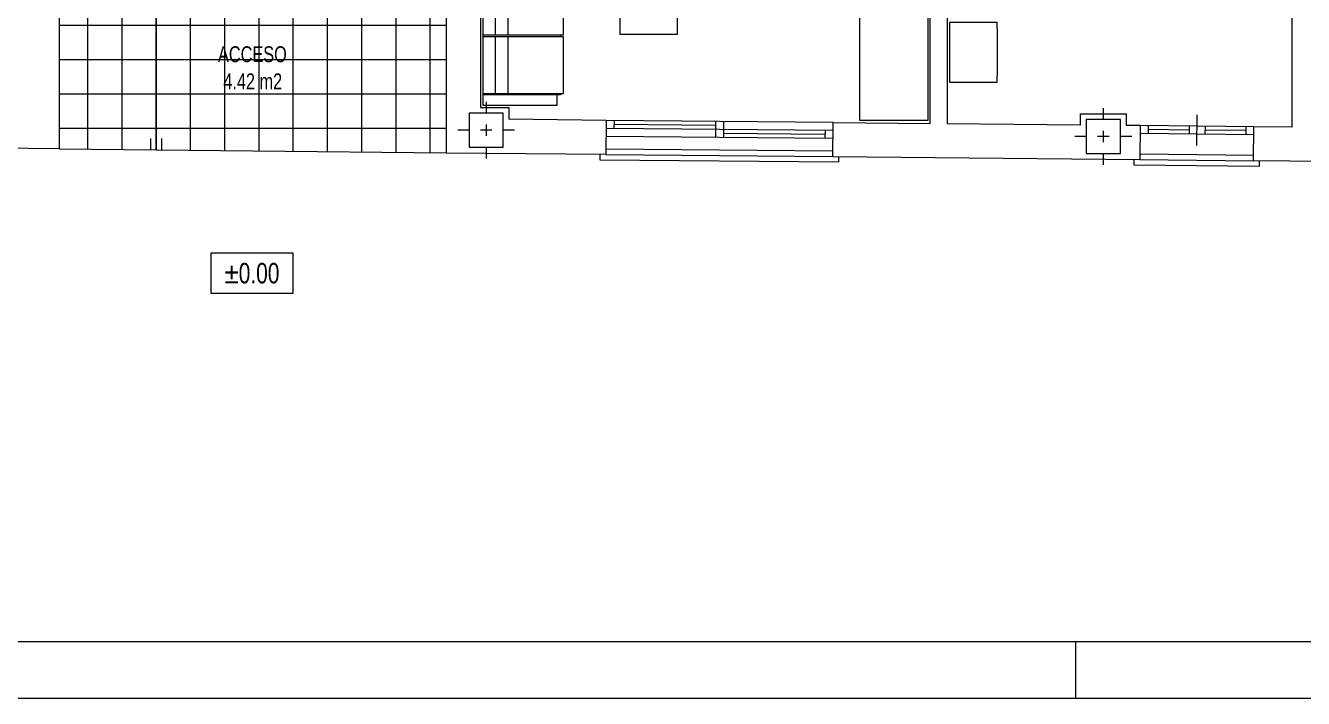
# Model space of a CAD drawing. Header units: millimetres. Extents: x 1426 to 1585, y -58 to 4.
# Drawn here: x 1448.2 to 1459.46, y -57.73 to -51.8 of the extents above; entities that cross this region are included whole.
import ezdxf
from ezdxf.enums import TextEntityAlignment as Align

# ---------------------------------------------------------------- set-up
doc = ezdxf.new("R2010")
doc.units = ezdxf.units.MM
doc.header["$LTSCALE"] = 0.35
doc.linetypes.add('DASHDOT', pattern=[1, 0.5, -0.25, 0, -0.25])
doc.layers.get('0').update_dxf_attribs({"color": 5, "lineweight": 0})
for name, color, linetype, lineweight in [('CARPINTERIA', 4, 'Continuous', 0), ('ESCALERAS', 7, 'Continuous', 0), ('FORMATO', 7, 'Continuous', 0), ('GRAFISMOS', 8, 'DASHDOT', 0), ('MUEBLES', 7, 'Continuous', 0), ('MUROS', 1, 'Continuous', 0), ('PILARES', 7, 'Continuous', 0), ('SENTIDO_ESCALERA', 9, 'Continuous', 0), ('SOLERIA', 251, 'Continuous', 0), ('SUPERFICIES', 2, 'Continuous', 0), ('TEXTOS', 3, 'Continuous', 0)]:
    doc.layers.add(name, color=color, linetype=linetype, lineweight=lineweight)
doc.styles.add('SWIS721 Lt', font='swisscl.ttf')

# ---------------------------------------------------------------- blocks, each defined once
blk = doc.blocks.new('PILAR 30x30')
at = {"layer": 'GRAFISMOS', "ltscale": 0.5}
for p, q in [((0, 0.25), (0, -0.25)), ((0.25, 0), (-0.25, 0))]:
    blk.add_line(p, q, dxfattribs=at)
at = {"layer": 'PILARES'}
blk.add_lwpolyline([(0.15, -0.15), (0.15, 0.15), (-0.15, 0.15), (-0.15, -0.15)], close=True, dxfattribs=at)
blk = doc.blocks.new('PSO_013A')
at = {"color": 0, "linetype": 'ByBlock'}
for p, q in [((-0.972, -0.602), (-0.972, 0)), ((-0.972, 0), (0.972, 0)), ((-0.873, 0), (-0.873, -0.602)), ((-0.862, -0.652), (-0.862, 0)), ((-0.301, -0.652), (-0.301, 0)), ((-0.282, -0.652), (-0.282, 0)), ((0.278, 0), (0.278, -0.652)), ((0.297, -0.652), (0.297, 0)), ((0.858, 0), (0.858, -0.652)), ((0.869, -0.602), (0.869, 0)), ((0.972, 0), (0.972, -0.602)), ((-0.301, -0.103), (-0.862, -0.103)), ((0.278, -0.103), (-0.282, -0.103)), ((0.858, -0.103), (0.297, -0.103)), ((-0.862, -0.202), (-0.301, -0.202)), ((-0.282, -0.202), (0.278, -0.202)), ((0.297, -0.202), (0.858, -0.202)), ((-0.873, -0.602), (-0.972, -0.602)), ((-0.873, -0.629), (-0.873, -0.606)), ((0.972, -0.602), (0.869, -0.602)), ((0.869, -0.629), (0.869, -0.606)), ((-0.873, -0.629), (-0.862, -0.629)), ((-0.301, -0.652), (-0.862, -0.652)), ((-0.282, -0.629), (-0.301, -0.629)), ((0.278, -0.652), (-0.282, -0.652)), ((0.278, -0.629), (0.297, -0.629)), ((0.858, -0.652), (0.297, -0.652)), ((0.854, -0.629), (0.869, -0.629))]:
    blk.add_line(p, q, dxfattribs=at)
blk = doc.blocks.new('A$C70ED1BAF')
at = {"layer": 'MUEBLES'}
for p, q in [((0, 2.504), (0.42, 2.504)), ((0, 1.979), (0, 2.504)), ((0.42, 2.504), (0.42, 2.451)), ((0.42, 2.031), (0.42, 2.451)), ((0.42, 2.031), (0.42, 1.979)), ((0.053, 1.979), (0, 1.979)), ((0.053, 1.926), (0, 1.926)), ((0, 0.576), (0, 1.926)), ((0.42, 1.979), (0.053, 1.979)), ((0.053, 1.926), (1.9, 1.926)), ((0.352, 1.251), (0.651, 1.926)), ((0.352, 1.926), (0.352, 0.576)), ((1.9, 1.926), (1.9, 0.576)), ((0.656, 0.576), (0.352, 1.251)), ((0.053, 0.576), (0, 0.576)), ((1.9, 0.576), (0.053, 0.576)), ((0.053, 0.525), (0, 0.525)), ((0, 0), (0, 0.525)), ((0.053, 0.525), (0.42, 0.525)), ((0.42, 0.525), (0.42, 0.473)), ((0.42, 0.053), (0.42, 0.473)), ((0.42, 0), (0, 0)), ((0.42, 0.053), (0.42, 0))]:
    blk.add_line(p, q, dxfattribs=at)
blk = doc.blocks.new('C VC200')
at = {"layer": 'CARPINTERIA'}
for p, q in [((2, 0), (0, 0)), ((0.07, 0), (0.07, -0.07)), ((0.965, 0), (0.965, -0.14)), ((1.035, 0), (1.035, -0.14)), ((2, -0.07), (0, -0.07)), ((0.965, -0.035), (0.07, -0.035)), ((1.93, -0.105), (1.035, -0.105)), ((1.93, -0.07), (1.93, -0.14)), ((2, -0.14), (0, -0.14)), ((-0.05, -0.35), (-0.05, -0.3)), ((2.05, -0.3), (2.05, -0.35)), ((2.05, -0.35), (-0.05, -0.35))]:
    blk.add_line(p, q, dxfattribs=at)
blk = doc.blocks.new('C VA100')
at = {"layer": 'CARPINTERIA'}
for p, q in [((0.5, 0), (0, 0)), ((0.07, 0), (0.07, -0.07)), ((0.43, 0), (0.43, -0.07)), ((0.5, -0.17), (0.5, 0.1)), ((1, 0), (0.5, 0)), ((0.57, 0), (0.57, -0.07)), ((0.93, 0), (0.93, -0.07)), ((0.5, -0.07), (0, -0.07)), ((0.43, -0.035), (0.07, -0.035)), ((1, -0.07), (0.5, -0.07)), ((0.93, -0.035), (0.57, -0.035)), ((-0.05, -0.35), (-0.05, -0.3)), ((1.05, -0.3), (1.05, -0.35)), ((1.05, -0.35), (-0.05, -0.35))]:
    blk.add_line(p, q, dxfattribs=at)

msp = doc.modelspace()

# ---------------------------------------------------------------- hatches: boundary and pattern name
at = {"layer": 'SOLERIA'}
h = msp.add_hatch(dxfattribs=at)
h.set_pattern_fill('ANSI37', color=256, scale=2.41382, angle=45, style=0)
h.set_pattern_definition([(90, (1449.35593, -40.63548), (-0.3017275, 6e-17), []), (180, (1449.35593, -40.63548), (-6e-17, -0.3017275), [])])
h.paths.add_polyline_path([(1448.5, -40.635), (1448.5, -51.31), (1448.57, -51.31), (1448.57, -50.274), (1448.61, -50.274), (1448.61, -51.31), (1448.57, -51.31), (1448.57, -51.38), (1448.5, -51.38), (1448.5, -52.887), (1451.912, -52.922), (1451.912, -51.38), (1451.012, -51.38), (1451.012, -51.61), (1450.712, -51.61), (1450.712, -51.38), (1450.642, -51.38), (1450.642, -51.31), (1450.602, -51.31), (1450.602, -50.274), (1450.642, -50.274), (1450.642, -51.31), (1450.712, -51.31), (1450.712, -46.113), (1450.212, -46.113), (1450.212, -40.635), (1450.142, -40.635), (1450.142, -41.488), (1450.102, -41.488), (1450.102, -40.635), (1448.61, -40.635), (1448.61, -41.555), (1448.57, -41.555), (1448.57, -40.635)])

# ---------------------------------------------------------------- linework, layer by layer
at = {"layer": 'ESCALERAS'}
for p, q in [((1448.5, -52.705), (1451.912, -52.705)), ((1448.5, -52.887), (1451.912, -52.922)), ((1453.316, -52.888), (1455.316, -52.906)), ((1455.316, -52.906), (1455.316, -52.906)), ((1453.316, -52.938), (1455.316, -52.956)), ((1458.023, -52.983), (1459.023, -52.993)), ((1458.024, -52.933), (1459.024, -52.944))]:
    msp.add_line(p, q, dxfattribs=at)
at = {"layer": 'FORMATO'}
msp.add_line((1457.459, -57.73), (1457.459, -57.23), dxfattribs=at)
msp.add_lwpolyline([(1478.459, -28.03), (1478.459, -57.73), (1425.959, -57.73), (1425.959, -28.03)], close=True, dxfattribs=at)
at = {"layer": 'FORMATO', "color": 1}
msp.add_lwpolyline([(1477.959, -28.53), (1477.959, -57.23), (1426.459, -57.23), (1426.459, -28.53)], close=True, dxfattribs=at)
at = {"layer": 'MUEBLES'}
for points in [[(1455.555, -50.395), (1456.155, -50.395), (1456.155, -52.639), (1455.555, -52.639)], [(1453.444, -51.389), (1453.944, -51.389), (1453.944, -51.88), (1453.444, -51.88)]]:
    msp.add_lwpolyline(points, close=True, dxfattribs=at)
at = {"layer": 'MUROS', "lineweight": 0}
for p, q in [((1448.5, -40.335), (1448.5, -52.887)), ((1456.175, -52.665), (1456.175, -49.134)), ((1456.325, -49.134), (1456.325, -52.666)), ((1459.363, -52.697), (1459.363, -50.033)), ((1457.5, -52.678), (1456.325, -52.666)), ((1457.5, -52.679), (1457.5, -52.579)), ((1457.5, -52.579), (1457.9, -52.579)), ((1457.9, -52.579), (1457.9, -52.682)), ((1458.026, -52.683), (1457.9, -52.682)), ((1458.026, -52.683), (1458.023, -52.983)), ((1459.023, -52.993), (1459.026, -52.694)), ((1459.363, -52.697), (1459.026, -52.694)), ((1448.5, -52.887), (1446.499, -52.867)), ((1459.663, -53), (1459.023, -52.994))]:
    msp.add_line(p, q, dxfattribs=at)
at = {"layer": 'MUROS'}
for p, q in [((1452.212, -46.83), (1452.212, -52.524)), ((1451.912, -52.922), (1451.912, -51.61)), ((1452.212, -52.524), (1452.462, -52.524)), ((1452.462, -52.524), (1452.462, -52.627)), ((1453.319, -52.637), (1452.462, -52.627)), ((1453.319, -52.638), (1453.316, -52.936)), ((1455.316, -52.956), (1455.319, -52.656)), ((1455.319, -52.656), (1456.175, -52.665)), ((1451.912, -52.922), (1453.316, -52.936)), ((1455.316, -52.956), (1458.023, -52.983))]:
    msp.add_line(p, q, dxfattribs=at)
at = {"layer": 'SENTIDO_ESCALERA'}
for p, q in [((1449.356, -40.635), (1449.356, -52.896)), ((1449.306, -52.797), (1449.306, -52.895)), ((1449.406, -52.896), (1449.406, -52.798))]:
    msp.add_line(p, q, dxfattribs=at)
at = {"layer": 'TEXTOS', "color": 9}
msp.add_lwpolyline([(1450.559, -53.803), (1450.559, -54.163), (1449.841, -54.163), (1449.841, -53.803)], close=True, dxfattribs=at)

# ---------------------------------------------------------------- block references
at = {"layer": 'CARPINTERIA'}
for name, p, rotation in [('C VC200', (1453.319, -52.638), 359.48049559079), ('C VA100', (1458.026, -52.683), 359.422119438226)]:
    msp.add_blockref(name, p, dxfattribs=dict(at, rotation=rotation))
at = {"layer": 'MUEBLES', "xscale": -1, "rotation": 180}
msp.add_blockref('A$C70ED1BAF', (1456.345, -49.797), dxfattribs=at)
at = {"layer": 'MUEBLES', "xscale": -0.8921662729418358, "yscale": 1.091629447774096, "zscale": 0.8895866038723401, "rotation": 90}
msp.add_blockref('PSO_013A', (1452.232, -51.636), dxfattribs=at)
at = {"layer": 'PILARES'}
for p in [(1452.262, -52.724), (1457.7, -52.779)]:
    msp.add_blockref('PILAR 30x30', p, dxfattribs=at)

# ---------------------------------------------------------------- texts
at = {"layer": 'SUPERFICIES', "style": 'SWIS721 Lt'}
msp.add_text('4.42 m2', height=0.14, dxfattribs=at).set_placement((1450.206, -52.223), align=Align.TOP_CENTER)
at = {"layer": 'TEXTOS', "style": 'SWIS721 Lt'}
for s, height, p in [('ACCESO', 0.14, (1450.203, -52.054)), ('%%p0.00', 0.18, (1450.2, -53.983))]:
    msp.add_text(s, height=height, dxfattribs=at).set_placement(p, align=Align.MIDDLE)

doc.saveas('drawing.dxf')
